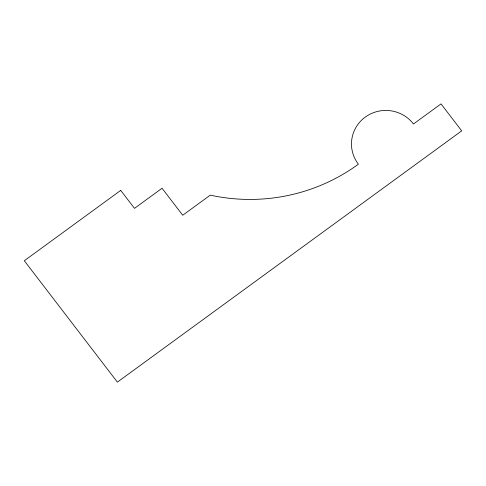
<?xml version="1.0" encoding="UTF-8"?>
<svg xmlns="http://www.w3.org/2000/svg" width="486" height="486" viewBox="0 0 486 486"><rect width="100%" height="100%" fill="white"/><g stroke="black" fill="none" stroke-linecap="round" stroke-linejoin="round"><path stroke-width="0.73" d="M120.71 190.384L24.3 260.739L117.381 382.118L461.7 130.856L441.015 103.883L413.471 123.979A34.451 33.637 4.4 0 0 365.241 117.108A34.451 33.637 4.4 0 0 358.376 164.183A181.254 176.959 4.4 0 1 210.274 195.135L182.73 215.237L162.045 188.264L134.501 208.366L120.71 190.384"/></g></svg>
